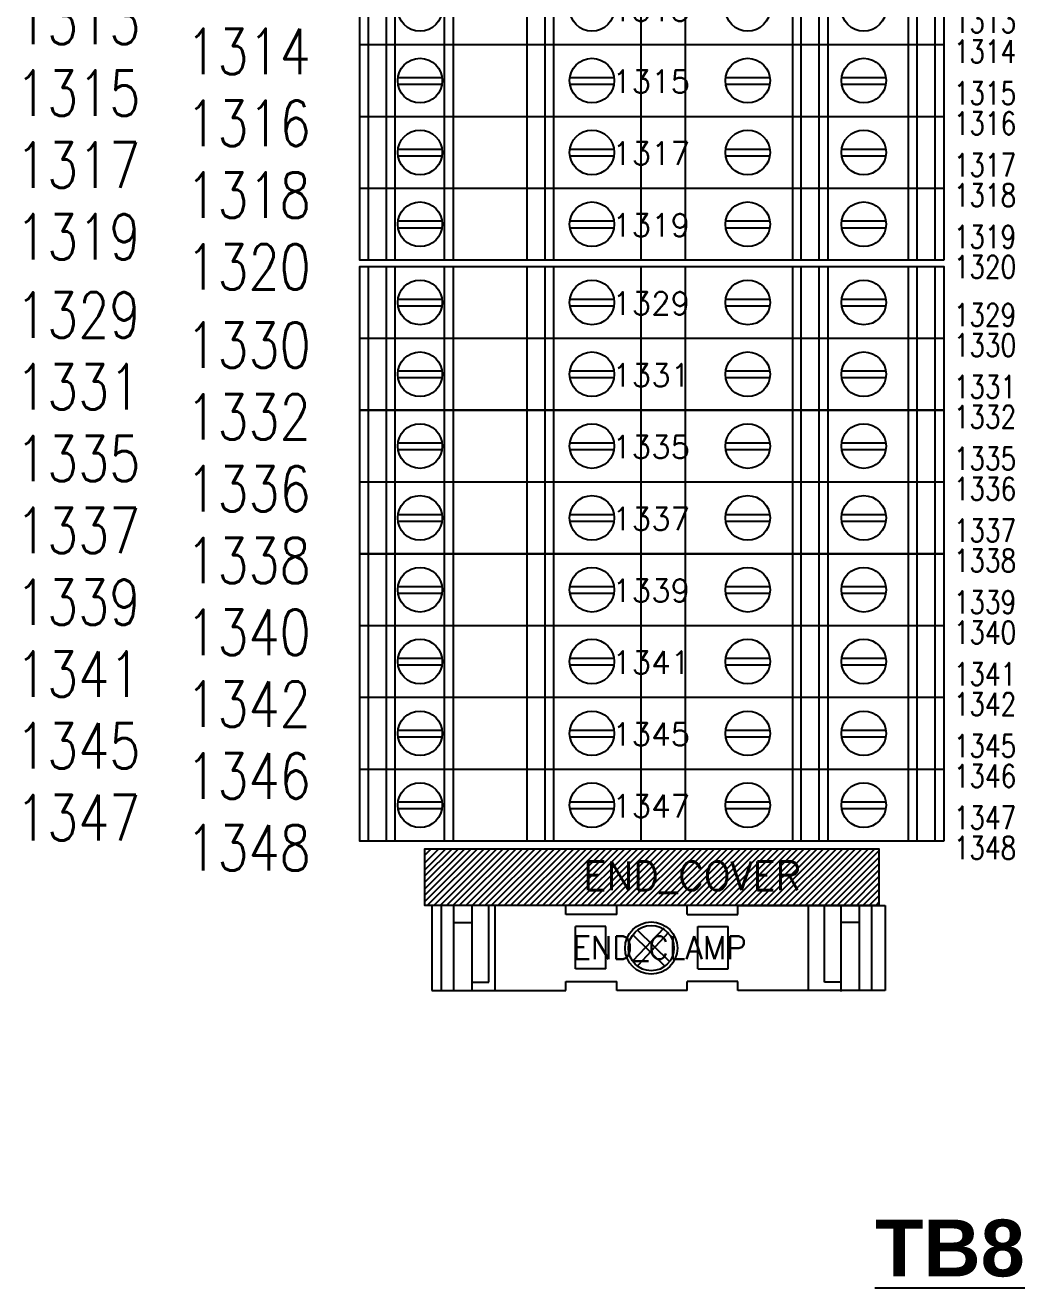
# Model space of a CAD drawing. Header units: inches. Extents: x 0 to 34.2, y 0 to 22.
# Drawn here: x 23.3 to 27.7, y 5.38 to 10.94 of the extents above; entities that cross this region are included whole.
import ezdxf
from ezdxf.enums import TextEntityAlignment as Align

# ---------------------------------------------------------------- set-up
doc = ezdxf.new("R2010")
doc.units = ezdxf.units.IN
doc.header["$MEASUREMENT"] = 0
doc.set_wipeout_variables(frame=1)
for name, color, linetype in [('PSYMS', 7, 'Continuous'), ('PTERM', 4, 'Continuous'), ('PWIRE', 84, 'Continuous')]:
    doc.layers.add(name, color=color, linetype=linetype)
doc.styles.get("Standard").update_dxf_attribs({"font": 'arial.ttf'})
doc.styles.add('WD', font='romans.shx', dxfattribs={"height": 0.185})

# ---------------------------------------------------------------- blocks, each defined once
blk = doc.blocks.new('wd_default_02terminal')
at = {"style": 'WD', "flags": 1}
for tag, height, p in [('INST', 0.125, (0.0076, 0.4214)), ('LOC', 0.125, (0.0076, 0.2448)), ('P_TAGSTRIP', 0.125, (0.0076, 0.0683)), ('CAT', 0.05, (0.0052, -0.4504)), ('WDBLKNAM', 0.05, (0.0052, -0.5219)), ('FP', 0.05, (0.0052, -0.5934)), ('FPT', 0.05, (0.1463, -0.5934)), ('ASSYCODE', 0.05, (0.0052, -0.6748))]:
    blk.add_attdef(tag, text='', height=height, dxfattribs=at).set_placement(p, align=Align.CENTER)
at = {"style": 'WD', "width": 0.8}
for tag, p in [('WIRENOL', (-1.3147, -0.2124)), ('L02WIRENOL', (-1.3147, -0.3451))]:
    blk.add_attdef(tag, text='', height=0.1, dxfattribs=at).set_placement(p, align=Align.MIDDLE_RIGHT)
for tag, p in [('WIRENOR', (1.3301, -0.2124)), ('L02WIRENOR', (1.3301, -0.3451))]:
    blk.add_attdef(tag, text='', height=0.1, dxfattribs=at).set_placement(p, align=Align.MIDDLE_LEFT)
at = {"style": 'WD', "flags": 1}
for tag, p in [('L01PINL', (-0.882, -0.3761)), ('L02PINL', (-0.882, -0.4415))]:
    blk.add_attdef(tag, text='', height=0.05, dxfattribs=at).set_placement(p, align=Align.MIDDLE_RIGHT)
blk.add_attdef('L02TERM', text='', height=0.1, dxfattribs=at).set_placement((0, -0.4091), align=Align.MIDDLE_CENTER)
for tag, p in [('L01PINR', (0.8974, -0.3761)), ('L02PINR', (0.8974, -0.4415))]:
    blk.add_attdef(tag, text='', height=0.05, dxfattribs=at).set_placement(p, align=Align.MIDDLE_LEFT)
at = {"linetype": 'Continuous'}
blk.add_wipeout([(1.2871, -0.3144), (1.2871, 0), (-1.2871, 0), (-1.2871, -0.3144), (0.1489, -0.3144)], dxfattribs=at)
for p, q in [((-1.2478, -0.3144), (-1.2478, 0)), ((-1.1692, -0.3144), (-1.1692, 0)), ((-1.1299, -0.3144), (-1.1299, 0)), ((-0.9125, -0.3144), (-0.9125, 0)), ((-0.8732, -0.3144), (-0.8732, 0)), ((-0.5498, -0.3144), (-0.5498, 0)), ((-0.4712, 0), (-0.4712, -0.3144)), ((-0.4319, -0.3144), (-0.4319, 0)), ((-0.0476, -0.3144), (-0.0476, 0)), ((0.1489, -0.3144), (0.1489, 0)), ((0.619, 0), (0.619, -0.3144)), ((0.6583, -0.3144), (0.6583, 0)), ((0.7369, -0.3144), (0.7369, 0)), ((0.7762, -0.3144), (0.7762, 0)), ((1.1299, -0.3144), (1.1299, 0)), ((1.1692, -0.3144), (1.1692, 0)), ((1.2478, -0.3144), (1.2478, 0)), ((-1.1181, -0.1427), (-0.9236, -0.1427)), ((-0.3608, -0.1427), (-0.1666, -0.1427)), ((0.3254, -0.1427), (0.5199, -0.1427)), ((0.8363, -0.1427), (1.0308, -0.1427)), ((-1.1181, -0.1721), (-0.9236, -0.1721)), ((-0.3608, -0.1721), (-0.1666, -0.1721)), ((0.3254, -0.1721), (0.5199, -0.1721)), ((0.8363, -0.1721), (1.0308, -0.1721))]:
    blk.add_line(p, q, dxfattribs=at)
blk.add_lwpolyline([(1.2871, -0.3144), (1.2871, 0), (-1.2871, 0), (-1.2871, -0.3144), (0.1489, -0.3144)], close=True, dxfattribs=at)
for centre in [(-1.021, -0.1572), (-0.2637, -0.1572), (0.4225, -0.1572), (0.9334, -0.1572)]:
    blk.add_circle(centre, 0.0983, dxfattribs=at)
at = {"style": 'WD'}
for tag in ['WIRENO', 'TERM']:
    blk.add_attdef(tag, text='', height=0.1, dxfattribs=at).set_placement((-0.0029, -0.1611), align=Align.MIDDLE_CENTER)
at = {"style": 'WD', "flags": 1}
blk.add_attdef('MFG', text='', height=0.05, dxfattribs=at).set_placement((0.0052, -0.3789), align=Align.CENTER)
blk = doc.blocks.new('wd_default_accessory')
at = {"style": 'WD', "flags": 1}
for tag, p in [('INST', (0, 0.4898)), ('LOC', (0, 0.3023)), ('P_TAGSTRIP', (0, 0.1148))]:
    blk.add_attdef(tag, text='', height=0.125, dxfattribs=at).set_placement(p, align=Align.MIDDLE_CENTER)
at = {"style": 'WD'}
blk.add_attdef('TERM', text='', height=0.125, dxfattribs=at).set_placement((-1.0446, -0.1822), align=Align.RIGHT)
blk.add_wipeout([(1, -0.25), (-1, -0.25), (-1, 0), (1, 0)])
for p, q in [((-0.9608, -0.25), (-0.7108, 0)), ((-0.9326, -0.25), (-0.6826, 0)), ((-0.9044, -0.25), (-0.6544, 0)), ((-0.8762, -0.25), (-0.6262, 0)), ((-0.848, -0.25), (-0.598, 0)), ((-0.8198, -0.25), (-0.5698, 0)), ((-0.7915, -0.25), (-0.5415, 0)), ((-0.7633, -0.25), (-0.5133, 0)), ((-0.7351, -0.25), (-0.4851, 0)), ((-0.7069, -0.25), (-0.4569, 0)), ((-0.6787, -0.25), (-0.4287, 0)), ((-0.6505, -0.25), (-0.4005, 0)), ((-0.6223, -0.25), (-0.3723, 0)), ((-0.5941, -0.25), (-0.3441, 0)), ((-0.5658, -0.25), (-0.3158, 0)), ((-0.5376, -0.25), (-0.2876, 0)), ((-0.5094, -0.25), (-0.2594, 0)), ((-0.453, -0.25), (-0.203, 0)), ((-0.3684, -0.25), (-0.1184, 0)), ((-0.3402, -0.25), (-0.0902, 0)), ((-0.2837, -0.25), (-0.0337, 0)), ((-0.2555, -0.25), (-0.0055, 0)), ((-0.1991, -0.25), (0.0509, 0)), ((-0.1709, -0.25), (0.0791, 0)), ((-0.1427, -0.25), (0.1073, 0)), ((-0.0863, -0.25), (0.1637, 0)), ((-0.058, -0.25), (0.192, 0)), ((-0.0298, -0.25), (0.2202, 0)), ((-0.0016, -0.25), (0.2484, 0)), ((0.0548, -0.25), (0.3048, 0)), ((0.083, -0.25), (0.333, 0)), ((0.1112, -0.25), (0.3612, 0)), ((0.1394, -0.25), (0.3902, 0.0008)), ((0.3933, -0.25), (0.6433, 0)), ((0.4216, -0.25), (0.6716, 0)), ((0.4498, -0.25), (0.6998, 0)), ((0.5062, -0.25), (0.7562, 0)), ((0.5626, -0.25), (0.8126, 0)), ((0.5908, -0.25), (0.8408, 0)), ((0.619, -0.25), (0.869, 0)), ((0.6755, -0.25), (0.9255, 0)), ((0.7319, -0.25), (0.9819, 0)), ((-1, -0.0621), (-0.9379, 0)), ((-1, -0.0282), (-0.9718, 0)), ((-1, -0.1199), (-0.8801, 0)), ((-1, -0.1481), (-0.8519, 0)), ((-1, -0.1763), (-0.8237, 0)), ((-1, -0.2046), (-0.7954, 0)), ((-1, -0.2328), (-0.7672, 0)), ((-1, -0.0926), (-0.9074, 0)), ((-0.989, -0.25), (-0.739, 0)), ((-0.4812, -0.25), (-0.2312, 0)), ((-0.4248, -0.25), (-0.1748, 0)), ((-0.3966, -0.25), (-0.1466, 0)), ((-0.3119, -0.25), (-0.0619, 0)), ((-0.2273, -0.25), (0.0227, 0)), ((-0.1145, -0.25), (0.1355, 0)), ((0.0266, -0.25), (0.2766, 0)), ((0.1677, -0.25), (0.4177, 0)), ((0.1959, -0.25), (0.4459, 0)), ((0.2241, -0.25), (0.4741, 0)), ((0.2523, -0.25), (0.5023, 0)), ((0.2805, -0.25), (0.5305, 0)), ((0.3087, -0.25), (0.5587, 0)), ((0.3369, -0.25), (0.5869, 0)), ((0.3651, -0.25), (0.6151, 0)), ((0.478, -0.25), (0.728, 0)), ((0.5344, -0.25), (0.7844, 0)), ((0.6472, -0.25), (0.8972, 0)), ((0.7037, -0.25), (0.9537, 0)), ((0.7601, -0.25), (1, -0.0101)), ((0.7883, -0.25), (1, -0.0383)), ((0.8165, -0.25), (1, -0.0665)), ((0.8447, -0.25), (1, -0.0947)), ((0.8729, -0.25), (1, -0.1229)), ((0.9012, -0.25), (1, -0.1512)), ((0.9294, -0.25), (1, -0.1794)), ((0.9576, -0.25), (1, -0.2076)), ((0.9858, -0.25), (1, -0.2358))]:
    blk.add_line(p, q)
blk.add_lwpolyline([(1, -0.25), (-1, -0.25), (-1, 0), (1, 0)], close=True)
at = {"style": 'WD', "flags": 1}
for tag, p in [('MFG', (-0.625, -0.0625)), ('WDBLKNAM', (0.5625, -0.0625)), ('CAT', (-0.625, -0.125)), ('FPT', (0.5625, -0.125)), ('ASSYCODE', (-0.625, -0.1875)), ('FP', (0.5625, -0.1875))]:
    blk.add_attdef(tag, text='', height=0.01, dxfattribs=at).set_placement(p, align=Align.MIDDLE_CENTER)
blk = doc.blocks.new('E_NS35N')
at = {"style": 'WD', "flags": 1}
for tag, height, p in [('INST', 0.125, (-0.0107, 0.4749)), ('LOC', 0.125, (-0.0107, 0.2983)), ('P_TAGSTRIP', 0.125, (-0.0107, 0.1218)), ('MFG', 0.05, (0.0343, -0.4763)), ('CAT', 0.05, (0.0343, -0.5478)), ('WDBLKNAM', 0.05, (0.0343, -0.6193)), ('FP', 0.05, (0.0343, -0.6908)), ('FPT', 0.05, (0.1754, -0.6908)), ('ASSYCODE', 0.05, (0.0343, -0.7892))]:
    blk.add_attdef(tag, text='', height=height, dxfattribs=at).set_placement(p, align=Align.CENTER)
at = {"style": 'WD', "width": 0.8}
blk.add_attdef('WIRENOL', text='', height=0.1, dxfattribs=at).set_placement((-1.0026, -0.1198), align=Align.MIDDLE_RIGHT)
blk.add_attdef('WIRENOR', text='', height=0.1, dxfattribs=at).set_placement((1.0594, -0.1198), align=Align.MIDDLE_LEFT)
at = {"style": 'WD', "flags": 1}
blk.add_attdef('TERMDESCL', text='', height=0.05, dxfattribs=at).set_placement((-1.0001, -0.2348), align=Align.MIDDLE_RIGHT)
blk.add_attdef('TERMDESCR', text='', height=0.05, dxfattribs=at).set_placement((1.0593, -0.2348), align=Align.MIDDLE_LEFT)
blk.add_wipeout([(-0.9692, 0), (-0.3791, 0), (-0.3791, -0.039), (-0.1549, -0.039), (-0.1549, 0), (0.1549, 0), (0.1549, -0.039), (0.3791, -0.039), (0.3791, 0), (1.0277, 0), (1.0277, -0.374), (0.3791, -0.374), (0.3791, -0.3335), (0.1549, -0.3335), (0.1549, -0.374), (-0.1549, -0.374), (-0.1549, -0.3335), (-0.3791, -0.3335), (-0.3791, -0.374), (-0.9692, -0.374)])
blk.add_wipeout([(-0.9692, 0), (-0.3791, 0), (-0.3791, -0.039), (-0.1549, -0.039), (-0.1549, 0), (0.1549, 0), (0.1549, -0.039), (0.3791, -0.039), (0.3791, 0), (1.0277, 0), (1.0277, -0.374), (0.3791, -0.374), (0.3791, -0.3335), (0.1549, -0.3335), (0.1549, -0.374), (-0.1549, -0.374), (-0.1549, -0.3335), (-0.3791, -0.3335), (-0.3791, -0.374), (-0.9692, -0.374)])
for p, q in [((-0.3791, 0), (-0.9692, 0)), ((-0.9692, 0), (-0.9692, -0.374)), ((-0.3791, -0.039), (-0.3791, 0)), ((-0.1549, -0.039), (-0.1549, 0)), ((0.1549, 0), (-0.1549, 0)), ((0.3791, 0), (1.0277, 0)), ((0.3791, -0.039), (0.3791, 0)), ((0.3791, 0), (0.688, 0)), ((0.688, 0), (0.688, -0.374)), ((0.915, -0.3698), (0.915, 0.0042)), ((0.9696, -0.3698), (0.9696, 0.0042)), ((1.0277, 0), (1.0277, -0.374)), ((-0.9268, -0.3782), (-0.9268, -0.0042)), ((-0.8721, -0.3782), (-0.8721, -0.0042)), ((-0.7907, -0.3782), (-0.7907, -0.0042)), ((-0.7175, -0.3364), (-0.7175, -0.0042)), ((-0.6897, -0.3782), (-0.6897, -0.0042)), ((-0.1549, -0.039), (-0.3791, -0.039)), ((0.1549, -0.039), (0.3791, -0.039)), ((0.7604, -0.3364), (0.7604, -0.0042)), ((0.8336, -0.3782), (0.8336, -0.0042)), ((-0.8721, -0.0742), (-0.7907, -0.0742)), ((-0.2026, -0.0921), (-0.3361, -0.0921)), ((-0.3361, -0.2789), (-0.3361, -0.0921)), ((-0.2026, -0.2789), (-0.2026, -0.0921)), ((-0.0817, -0.2418), (0.0537, -0.0978)), ((-0.0636, -0.1077), (0.0776, -0.2466)), ((0.2026, -0.0921), (0.3361, -0.0921)), ((0.2026, -0.2789), (0.2026, -0.0921)), ((0.3361, -0.2789), (0.3361, -0.0921)), ((0.915, -0.0742), (0.8336, -0.0742)), ((-0.0839, -0.1287), (0.057, -0.2672)), ((-0.0606, -0.2619), (0.0751, -0.1176)), ((-0.3791, -0.374), (-0.3791, -0.3335)), ((-0.3791, -0.3335), (-0.1549, -0.3335)), ((-0.2026, -0.2789), (-0.3361, -0.2789)), ((-0.1549, -0.374), (-0.1549, -0.3335)), ((0.3791, -0.3335), (0.1549, -0.3335)), ((0.2026, -0.2789), (0.3361, -0.2789)), ((0.3791, -0.374), (0.3791, -0.3335)), ((-0.9692, -0.374), (-0.3791, -0.374)), ((-0.7907, -0.3364), (-0.7175, -0.3364)), ((0.1549, -0.374), (-0.1549, -0.374)), ((1.0277, -0.374), (0.3791, -0.374)), ((0.688, -0.374), (0.3791, -0.374)), ((0.8336, -0.3364), (0.7604, -0.3364))]:
    blk.add_line(p, q)
for points in [[(0.1549, -0.039), (0.1549, 0)], [(0.1549, -0.374), (0.1549, -0.3335)]]:
    blk.add_lwpolyline(points)
for radius in [0.115, 0.1]:
    blk.add_circle((-0.0027, -0.187), radius)
at = {"style": 'WD'}
for tag in ['WIRENO', 'TERM']:
    blk.add_attdef(tag, text='', height=0.1, dxfattribs=at).set_placement((0.0343, -0.1851), align=Align.MIDDLE_CENTER)

msp = doc.modelspace()

# ---------------------------------------------------------------- block references
at = {"layer": 'PSYMS'}
ref = msp.add_blockref('wd_default_02terminal', (26.0625, 11.1649), dxfattribs=at)
ref.add_attrib('WIRENO', '1313', dxfattribs={"layer": 'PWIRE', "height": 0.1, "style": 'WD'}).set_placement((26.0596, 11.0039), align=Align.MIDDLE_CENTER)
ref.add_attrib('WIRENOL', '1313', dxfattribs={"layer": 'PWIRE', "height": 0.2, "style": 'WD', "width": 0.8}).set_placement((23.8103, 10.9525), align=Align.MIDDLE_RIGHT)
ref.add_attrib('L02WIRENOL', '1314', dxfattribs={"layer": '0', "height": 0.2, "style": 'WD', "width": 0.8}).set_placement((24.5603, 10.8198), align=Align.MIDDLE_RIGHT)
ref.add_attrib('WIRENOR', '1313', dxfattribs={"layer": 'PWIRE', "height": 0.1, "style": 'WD', "width": 0.8}).set_placement((27.3926, 10.9525), align=Align.MIDDLE_LEFT)
ref.add_attrib('L02WIRENOR', '1314', dxfattribs={"layer": '0', "height": 0.1, "style": 'WD', "width": 0.8}).set_placement((27.3926, 10.8198), align=Align.MIDDLE_LEFT)

# ---------------------------------------------------------------- texts
at = {"insert": (26.375, 5.675), "char_height": 0.25, "attachment_point": 1}
msp.add_mtext_dynamic_manual_height_columns('\\pxqc;{\\fArial|b1|i0|c0|p34;\\LTB8}', width=2, gutter_width=1, heights=[0], dxfattribs=at)

# ---------------------------------------------------------------- next in the draw order: block references
at = {"layer": 'PSYMS'}
ref = msp.add_blockref('wd_default_02terminal', (26.0625, 10.8486), dxfattribs=at)
ref.add_attrib('WIRENO', '1315', dxfattribs={"layer": 'PWIRE', "height": 0.1, "style": 'WD'}).set_placement((26.0596, 10.6876), align=Align.MIDDLE_CENTER)
ref.add_attrib('WIRENOL', '1315', dxfattribs={"layer": 'PWIRE', "height": 0.2, "style": 'WD', "width": 0.8}).set_placement((23.8103, 10.6362), align=Align.MIDDLE_RIGHT)
ref.add_attrib('L02WIRENOL', '1316', dxfattribs={"layer": '0', "height": 0.2, "style": 'WD', "width": 0.8}).set_placement((24.5603, 10.5035), align=Align.MIDDLE_RIGHT)
ref.add_attrib('WIRENOR', '1315', dxfattribs={"layer": 'PWIRE', "height": 0.1, "style": 'WD', "width": 0.8}).set_placement((27.3926, 10.6362), align=Align.MIDDLE_LEFT)
ref.add_attrib('L02WIRENOR', '1316', dxfattribs={"layer": '0', "height": 0.1, "style": 'WD', "width": 0.8}).set_placement((27.3926, 10.5035), align=Align.MIDDLE_LEFT)

# ---------------------------------------------------------------- next in the draw order: block references
ref = msp.add_blockref('wd_default_02terminal', (26.0625, 10.5323), dxfattribs=at)
ref.add_attrib('WIRENO', '1317', dxfattribs={"layer": 'PWIRE', "height": 0.1, "style": 'WD'}).set_placement((26.0596, 10.3713), align=Align.MIDDLE_CENTER)
ref.add_attrib('WIRENOL', '1317', dxfattribs={"layer": 'PWIRE', "height": 0.2, "style": 'WD', "width": 0.8}).set_placement((23.8103, 10.3199), align=Align.MIDDLE_RIGHT)
ref.add_attrib('L02WIRENOL', '1318', dxfattribs={"layer": '0', "height": 0.2, "style": 'WD', "width": 0.8}).set_placement((24.5603, 10.1872), align=Align.MIDDLE_RIGHT)
ref.add_attrib('WIRENOR', '1317', dxfattribs={"layer": 'PWIRE', "height": 0.1, "style": 'WD', "width": 0.8}).set_placement((27.3926, 10.3199), align=Align.MIDDLE_LEFT)
ref.add_attrib('L02WIRENOR', '1318', dxfattribs={"layer": '0', "height": 0.1, "style": 'WD', "width": 0.8}).set_placement((27.3926, 10.1872), align=Align.MIDDLE_LEFT)

# ---------------------------------------------------------------- next in the draw order: block references
ref = msp.add_blockref('wd_default_02terminal', (26.0625, 10.216), dxfattribs=at)
ref.add_attrib('WIRENO', '1319', dxfattribs={"layer": 'PWIRE', "height": 0.1, "style": 'WD'}).set_placement((26.0596, 10.055), align=Align.MIDDLE_CENTER)
ref.add_attrib('WIRENOL', '1319', dxfattribs={"layer": 'PWIRE', "height": 0.2, "style": 'WD', "width": 0.8}).set_placement((23.8103, 10.0036), align=Align.MIDDLE_RIGHT)
ref.add_attrib('L02WIRENOL', '1320', dxfattribs={"layer": '0', "height": 0.2, "style": 'WD', "width": 0.8}).set_placement((24.5603, 9.8709), align=Align.MIDDLE_RIGHT)
ref.add_attrib('WIRENOR', '1319', dxfattribs={"layer": 'PWIRE', "height": 0.1, "style": 'WD', "width": 0.8}).set_placement((27.3926, 10.0036), align=Align.MIDDLE_LEFT)
ref.add_attrib('L02WIRENOR', '1320', dxfattribs={"layer": '0', "height": 0.1, "style": 'WD', "width": 0.8}).set_placement((27.3926, 9.8709), align=Align.MIDDLE_LEFT)

# ---------------------------------------------------------------- next in the draw order: block references
ref = msp.add_blockref('wd_default_02terminal', (26.0625, 9.8718), dxfattribs=at)
ref.add_attrib('WIRENO', '1329', dxfattribs={"layer": 'PWIRE', "height": 0.1, "style": 'WD'}).set_placement((26.0596, 9.7107), align=Align.MIDDLE_CENTER)
ref.add_attrib('WIRENOL', '1329', dxfattribs={"layer": 'PWIRE', "height": 0.2, "style": 'WD', "width": 0.8}).set_placement((23.8103, 9.6594), align=Align.MIDDLE_RIGHT)
ref.add_attrib('L02WIRENOL', '1330', dxfattribs={"layer": '0', "height": 0.2, "style": 'WD', "width": 0.8}).set_placement((24.5603, 9.5267), align=Align.MIDDLE_RIGHT)
ref.add_attrib('WIRENOR', '1329', dxfattribs={"layer": 'PWIRE', "height": 0.1, "style": 'WD', "width": 0.8}).set_placement((27.3926, 9.6594), align=Align.MIDDLE_LEFT)
ref.add_attrib('L02WIRENOR', '1330', dxfattribs={"layer": '0', "height": 0.1, "style": 'WD', "width": 0.8}).set_placement((27.3926, 9.5267), align=Align.MIDDLE_LEFT)

# ---------------------------------------------------------------- next in the draw order: block references
ref = msp.add_blockref('wd_default_02terminal', (26.0625, 9.5555), dxfattribs=at)
ref.add_attrib('WIRENO', '1331', dxfattribs={"layer": 'PWIRE', "height": 0.1, "style": 'WD'}).set_placement((26.0596, 9.3944), align=Align.MIDDLE_CENTER)
ref.add_attrib('WIRENOL', '1331', dxfattribs={"layer": 'PWIRE', "height": 0.2, "style": 'WD', "width": 0.8}).set_placement((23.8103, 9.3431), align=Align.MIDDLE_RIGHT)
ref.add_attrib('L02WIRENOL', '1332', dxfattribs={"layer": '0', "height": 0.2, "style": 'WD', "width": 0.8}).set_placement((24.5603, 9.2104), align=Align.MIDDLE_RIGHT)
ref.add_attrib('WIRENOR', '1331', dxfattribs={"layer": 'PWIRE', "height": 0.1, "style": 'WD', "width": 0.8}).set_placement((27.3926, 9.3431), align=Align.MIDDLE_LEFT)
ref.add_attrib('L02WIRENOR', '1332', dxfattribs={"layer": '0', "height": 0.1, "style": 'WD', "width": 0.8}).set_placement((27.3926, 9.2104), align=Align.MIDDLE_LEFT)

# ---------------------------------------------------------------- next in the draw order: block references
ref = msp.add_blockref('wd_default_02terminal', (26.0625, 9.2392), dxfattribs=at)
ref.add_attrib('WIRENO', '1335', dxfattribs={"layer": 'PWIRE', "height": 0.1, "style": 'WD'}).set_placement((26.0596, 9.0781), align=Align.MIDDLE_CENTER)
ref.add_attrib('WIRENOL', '1335', dxfattribs={"layer": 'PWIRE', "height": 0.2, "style": 'WD', "width": 0.8}).set_placement((23.8103, 9.0268), align=Align.MIDDLE_RIGHT)
ref.add_attrib('L02WIRENOL', '1336', dxfattribs={"layer": '0', "height": 0.2, "style": 'WD', "width": 0.8}).set_placement((24.5603, 8.8941), align=Align.MIDDLE_RIGHT)
ref.add_attrib('WIRENOR', '1335', dxfattribs={"layer": 'PWIRE', "height": 0.1, "style": 'WD', "width": 0.8}).set_placement((27.3926, 9.0268), align=Align.MIDDLE_LEFT)
ref.add_attrib('L02WIRENOR', '1336', dxfattribs={"layer": '0', "height": 0.1, "style": 'WD', "width": 0.8}).set_placement((27.3926, 8.8941), align=Align.MIDDLE_LEFT)

# ---------------------------------------------------------------- next in the draw order: block references
ref = msp.add_blockref('wd_default_02terminal', (26.0625, 8.9229), dxfattribs=at)
ref.add_attrib('WIRENO', '1337', dxfattribs={"layer": 'PWIRE', "height": 0.1, "style": 'WD'}).set_placement((26.0596, 8.7618), align=Align.MIDDLE_CENTER)
ref.add_attrib('WIRENOL', '1337', dxfattribs={"layer": 'PWIRE', "height": 0.2, "style": 'WD', "width": 0.8}).set_placement((23.8103, 8.7105), align=Align.MIDDLE_RIGHT)
ref.add_attrib('L02WIRENOL', '1338', dxfattribs={"layer": '0', "height": 0.2, "style": 'WD', "width": 0.8}).set_placement((24.5603, 8.5778), align=Align.MIDDLE_RIGHT)
ref.add_attrib('WIRENOR', '1337', dxfattribs={"layer": 'PWIRE', "height": 0.1, "style": 'WD', "width": 0.8}).set_placement((27.3926, 8.7105), align=Align.MIDDLE_LEFT)
ref.add_attrib('L02WIRENOR', '1338', dxfattribs={"layer": '0', "height": 0.1, "style": 'WD', "width": 0.8}).set_placement((27.3926, 8.5778), align=Align.MIDDLE_LEFT)

# ---------------------------------------------------------------- next in the draw order: block references
ref = msp.add_blockref('wd_default_02terminal', (26.0625, 8.6066), dxfattribs=at)
ref.add_attrib('WIRENO', '1339', dxfattribs={"layer": 'PWIRE', "height": 0.1, "style": 'WD'}).set_placement((26.0596, 8.4455), align=Align.MIDDLE_CENTER)
ref.add_attrib('WIRENOL', '1339', dxfattribs={"layer": 'PWIRE', "height": 0.2, "style": 'WD', "width": 0.8}).set_placement((23.8103, 8.3942), align=Align.MIDDLE_RIGHT)
ref.add_attrib('L02WIRENOL', '1340', dxfattribs={"layer": '0', "height": 0.2, "style": 'WD', "width": 0.8}).set_placement((24.5603, 8.2615), align=Align.MIDDLE_RIGHT)
ref.add_attrib('WIRENOR', '1339', dxfattribs={"layer": 'PWIRE', "height": 0.1, "style": 'WD', "width": 0.8}).set_placement((27.3926, 8.3942), align=Align.MIDDLE_LEFT)
ref.add_attrib('L02WIRENOR', '1340', dxfattribs={"layer": '0', "height": 0.1, "style": 'WD', "width": 0.8}).set_placement((27.3926, 8.2615), align=Align.MIDDLE_LEFT)

# ---------------------------------------------------------------- next in the draw order: block references
ref = msp.add_blockref('wd_default_02terminal', (26.0625, 8.2903), dxfattribs=at)
ref.add_attrib('WIRENO', '1341', dxfattribs={"layer": 'PWIRE', "height": 0.1, "style": 'WD'}).set_placement((26.0596, 8.1292), align=Align.MIDDLE_CENTER)
ref.add_attrib('WIRENOL', '1341', dxfattribs={"layer": 'PWIRE', "height": 0.2, "style": 'WD', "width": 0.8}).set_placement((23.8103, 8.0779), align=Align.MIDDLE_RIGHT)
ref.add_attrib('L02WIRENOL', '1342', dxfattribs={"layer": '0', "height": 0.2, "style": 'WD', "width": 0.8}).set_placement((24.5603, 7.9452), align=Align.MIDDLE_RIGHT)
ref.add_attrib('WIRENOR', '1341', dxfattribs={"layer": 'PWIRE', "height": 0.1, "style": 'WD', "width": 0.8}).set_placement((27.3926, 8.0779), align=Align.MIDDLE_LEFT)
ref.add_attrib('L02WIRENOR', '1342', dxfattribs={"layer": '0', "height": 0.1, "style": 'WD', "width": 0.8}).set_placement((27.3926, 7.9452), align=Align.MIDDLE_LEFT)

# ---------------------------------------------------------------- next in the draw order: block references
ref = msp.add_blockref('wd_default_02terminal', (26.0625, 7.974), dxfattribs=at)
ref.add_attrib('WIRENO', '1345', dxfattribs={"layer": 'PWIRE', "height": 0.1, "style": 'WD'}).set_placement((26.0596, 7.8129), align=Align.MIDDLE_CENTER)
ref.add_attrib('WIRENOL', '1345', dxfattribs={"layer": 'PWIRE', "height": 0.2, "style": 'WD', "width": 0.8}).set_placement((23.8103, 7.7616), align=Align.MIDDLE_RIGHT)
ref.add_attrib('L02WIRENOL', '1346', dxfattribs={"layer": '0', "height": 0.2, "style": 'WD', "width": 0.8}).set_placement((24.5603, 7.6289), align=Align.MIDDLE_RIGHT)
ref.add_attrib('WIRENOR', '1345', dxfattribs={"layer": 'PWIRE', "height": 0.1, "style": 'WD', "width": 0.8}).set_placement((27.3926, 7.7616), align=Align.MIDDLE_LEFT)
ref.add_attrib('L02WIRENOR', '1346', dxfattribs={"layer": '0', "height": 0.1, "style": 'WD', "width": 0.8}).set_placement((27.3926, 7.6289), align=Align.MIDDLE_LEFT)

# ---------------------------------------------------------------- next in the draw order: block references
ref = msp.add_blockref('wd_default_02terminal', (26.0625, 7.6577), dxfattribs=at)
ref.add_attrib('WIRENO', '1347', dxfattribs={"layer": 'PWIRE', "height": 0.1, "style": 'WD'}).set_placement((26.0596, 7.4966), align=Align.MIDDLE_CENTER)
ref.add_attrib('WIRENOL', '1347', dxfattribs={"layer": 'PWIRE', "height": 0.2, "style": 'WD', "width": 0.8}).set_placement((23.8103, 7.4453), align=Align.MIDDLE_RIGHT)
ref.add_attrib('L02WIRENOL', '1348', dxfattribs={"layer": '0', "height": 0.2, "style": 'WD', "width": 0.8}).set_placement((24.5603, 7.3126), align=Align.MIDDLE_RIGHT)
ref.add_attrib('WIRENOR', '1347', dxfattribs={"layer": 'PWIRE', "height": 0.1, "style": 'WD', "width": 0.8}).set_placement((27.3926, 7.4453), align=Align.MIDDLE_LEFT)
ref.add_attrib('L02WIRENOR', '1348', dxfattribs={"layer": '0', "height": 0.1, "style": 'WD', "width": 0.8}).set_placement((27.3926, 7.3126), align=Align.MIDDLE_LEFT)

# ---------------------------------------------------------------- next in the draw order: block references
ref = msp.add_blockref('wd_default_accessory', (26.0625, 7.3087), dxfattribs=at)
ref.add_attrib('TERM', 'END_COVER', dxfattribs={"layer": 'PTERM', "height": 0.125, "style": 'WD'}).set_placement((26.7202, 7.1266), align=Align.RIGHT)

# ---------------------------------------------------------------- next in the draw order: block references
ref = msp.add_blockref('E_NS35N', (26.0625, 7.058), dxfattribs=at)
ref.add_attrib('TERM', 'END_CLAMP', dxfattribs={"layer": 'PTERM', "height": 0.1, "style": 'WD'}).set_placement((26.0968, 6.8729), align=Align.MIDDLE_CENTER)

doc.saveas('drawing.dxf')
